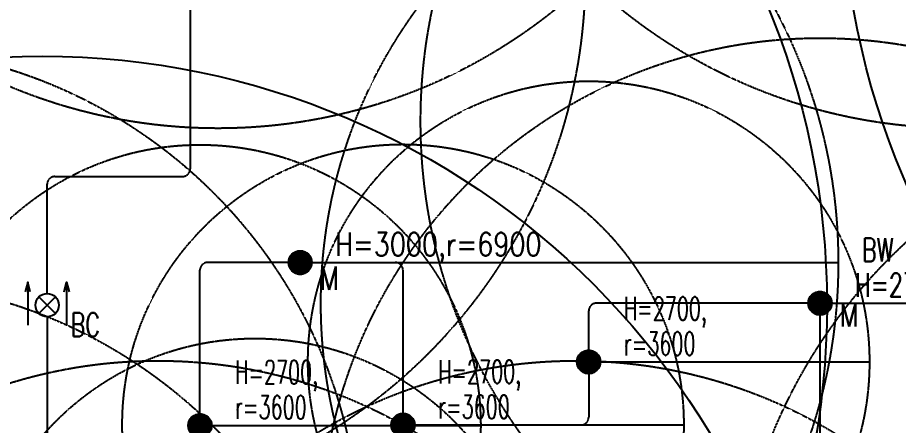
# Model space of a CAD drawing. Header units: millimetres. Extents: x 3825 to 176605, y 1457 to 56850.
# Drawn here: x 113627 to 124921, y 30425 to 35655 of the extents above; entities that cross this region are included whole.
import ezdxf
from ezdxf.enums import TextEntityAlignment as Align

# ---------------------------------------------------------------- set-up
doc = ezdxf.new("R2010")
doc.units = ezdxf.units.MM
doc.header["$LTSCALE"] = 0.2
doc.linetypes.add('CENTER', pattern=[50.8, 31.75, -6.35, 6.35, -6.35])
doc.linetypes.add('HIDDEN2', pattern=[4.7625, 3.175, -1.5875])
doc.layers.get('Defpoints').update_dxf_attribs({"color": 5})
for name, color, linetype in [('1_シンボル', 2, 'Continuous'), ('1_文字', 3, 'Continuous'), ('1_範囲円', 7, 'HIDDEN2'), ('1_配線_4', 1, 'CENTER')]:
    doc.layers.add(name, color=color, linetype=linetype)
doc.layers.add('kakure', color=5, linetype='Continuous', plot=False)
doc.styles.get("Standard").update_dxf_attribs({"font": 'simplex.shx', "width": 0.8, "bigfont": 'extfont2.shx'})
pattern_1 = [(0, (-30500, -18700), (0, 3.175), [])]

# ---------------------------------------------------------------- blocks, each defined once
blk = doc.blocks.new('2_非常照明_埋込中天井（H3000R6900）')
at = {"layer": '1_シンボル', "linetype": 'ByBlock'}
h = blk.add_hatch(dxfattribs=at)
h.set_pattern_fill('LINE', color=256, style=0)
h.set_pattern_definition(pattern_1)
edge = h.paths.add_edge_path()
edge.add_arc((0, 0), 150, 0, 360)
blk.add_circle((0, 0), 150, dxfattribs=at)
at = {"layer": '1_範囲円'}
blk.add_circle((0, 0), 6900, dxfattribs=at)
at = {"layer": 'kakure'}
blk.add_line((0, 0), (6900, 0), dxfattribs=at)
at = {"layer": 'kakure', "width": 0.8}
blk.add_text('H=3000,r=6900', height=300, dxfattribs=at).set_placement((451, 233), align=Align.MIDDLE_LEFT)
blk = doc.blocks.new('誘導灯-B')
at = {"color": 0, "linetype": 'ByBlock'}
for p, q in [((-106, 106), (106, -106)), ((-106, -106), (106, 106))]:
    blk.add_line(p, q, dxfattribs=at)
blk.add_circle((0, 0), 150, dxfattribs=at)
blk = doc.blocks.new('2_非常照明_埋込低天井（H2700R3600）')
at = {"layer": '1_シンボル', "linetype": 'ByBlock'}
h = blk.add_hatch(dxfattribs=at)
h.set_pattern_fill('LINE', color=256, style=0)
h.set_pattern_definition(pattern_1)
edge = h.paths.add_edge_path()
edge.add_arc((0, 0), 150, 0, 360)
blk.add_circle((0, 0), 150, dxfattribs=at)
at = {"layer": '1_範囲円'}
blk.add_circle((0, 0), 3600, dxfattribs=at)
at = {"layer": 'kakure'}
blk.add_line((0, 0), (3600, 0), dxfattribs=at)
at = {"layer": 'kakure', "width": 0.6}
for s, p in [('H=2700,', (451, 683)), ('r=3600', (451, 233))]:
    blk.add_text(s, height=300, dxfattribs=at).set_placement(p, align=Align.MIDDLE_LEFT)
blk = doc.blocks.new('2_非常照明_埋込中天井（H2700R6400）')
at = {"layer": '1_シンボル', "linetype": 'ByBlock'}
h = blk.add_hatch(dxfattribs=at)
h.set_pattern_fill('LINE', color=256, style=0)
h.set_pattern_definition(pattern_1)
edge = h.paths.add_edge_path()
edge.add_arc((0, 0), 150, 0, 360)
blk.add_circle((0, 0), 150, dxfattribs=at)
at = {"layer": '1_範囲円'}
blk.add_circle((0, 0), 6400, dxfattribs=at)
at = {"layer": 'kakure'}
blk.add_line((0, 0), (6400, 0), dxfattribs=at)
at = {"layer": 'kakure', "width": 0.7}
blk.add_text('H=2700,r=6400', height=300, dxfattribs=at).set_placement((451, 233), align=Align.MIDDLE_LEFT)

msp = doc.modelspace()

# ---------------------------------------------------------------- linework, layer by layer
at = {"layer": '1_シンボル'}
for p, q in [((113756, 32262), (113756, 31712)), ((114256, 32262), (114256, 31712))]:
    msp.add_line(p, q, dxfattribs=at)
for points in [[(113790, 32137), (113756, 32262), (113723, 32137)], [(114223, 32137), (114256, 32262), (114290, 32137)]]:
    msp.add_lwpolyline(points, dxfattribs=at)
at = {"layer": '1_配線_4'}
for p, q in [((115840, 41035), (115840, 33717)), ((114106, 33617), (115740, 33617)), ((114006, 32117), (114006, 33517)), ((115965, 30574), (115965, 32415)), ((117100, 32515), (116065, 32515)), ((117400, 32515), (118469, 32515)), ((118569, 30580), (118569, 32415)), ((123766, 31993), (121050, 31993)), ((120950, 31390), (120950, 31893)), ((114006, 31817), (114006, 25117)), ((123916, 31843), (123916, 29143)), ((120950, 31090), (120950, 30530)), ((118719, 30430), (120850, 30430))]:
    msp.add_line(p, q, dxfattribs=at)
for centre, start, end in [((115740, 33717), 270, 0), ((114106, 33517), 90, 180), ((116065, 32415), 90, 180), ((118469, 32415), 0, 90), ((121050, 31893), 90, 180), ((120850, 30530), 270, 0)]:
    msp.add_arc(centre, 100, start, end, dxfattribs=at)
at = {"layer": 'Defpoints'}
for centre in [(134195, 37510), (120645, 37292), (114006, 31967), (113944, 25159), (134195, 23810)]:
    msp.add_circle(centre, 10000, dxfattribs=at)

# ---------------------------------------------------------------- block references
at = {"layer": '1_シンボル'}
for name, p in [('2_非常照明_埋込中天井（H3000R6900）', (116195, 41135)), ('2_非常照明_埋込中天井（H3000R6900）', (125695, 41135)), ('2_非常照明_埋込中天井（H3000R6900）', (114006, 36217)), ('2_非常照明_埋込中天井（H3000R6900）', (125695, 34326)), ('2_非常照明_埋込中天井（H3000R6900）', (117250, 32515)), ('2_非常照明_埋込中天井（H2700R6400）', (123916, 31993)), ('2_非常照明_埋込中天井（H2700R6400）', (123916, 28993)), ('2_非常照明_埋込中天井（H2700R6400）', (111613, 28883)), ('2_非常照明_埋込低天井（H2700R3600）', (120950, 31240)), ('2_非常照明_埋込中天井（H3000R6900）', (129695, 27700)), ('2_非常照明_埋込低天井（H2700R3600）', (115965, 30424)), ('2_非常照明_埋込低天井（H2700R3600）', (118569, 30430)), ('2_非常照明_埋込中天井（H2700R6400）', (111613, 25883)), ('2_非常照明_埋込低天井（H2700R3600）', (116671, 27940)), ('2_非常照明_埋込中天井（H2700R6400）', (115425, 24854)), ('2_非常照明_埋込中天井（H2700R6400）', (120784, 24854))]:
    msp.add_blockref(name, p, dxfattribs=at)
at = {"layer": '1_シンボル', "linetype": 'Continuous', "lineweight": 0, "rotation": 270}
msp.add_blockref('誘導灯-B', (114006, 31967), dxfattribs=at)

# ---------------------------------------------------------------- texts
at = {"layer": '1_文字'}
for s, width, p in [('BW', 0.7, (124455, 32525)), ('M', 0.8, (117500, 32165)), ('M', 0.8, (124166, 31693)), ('BC', 0.7, (114306, 31567))]:
    msp.add_text(s, height=300, dxfattribs=dict(at, width=width)).set_placement(p)

doc.saveas('drawing.dxf')
